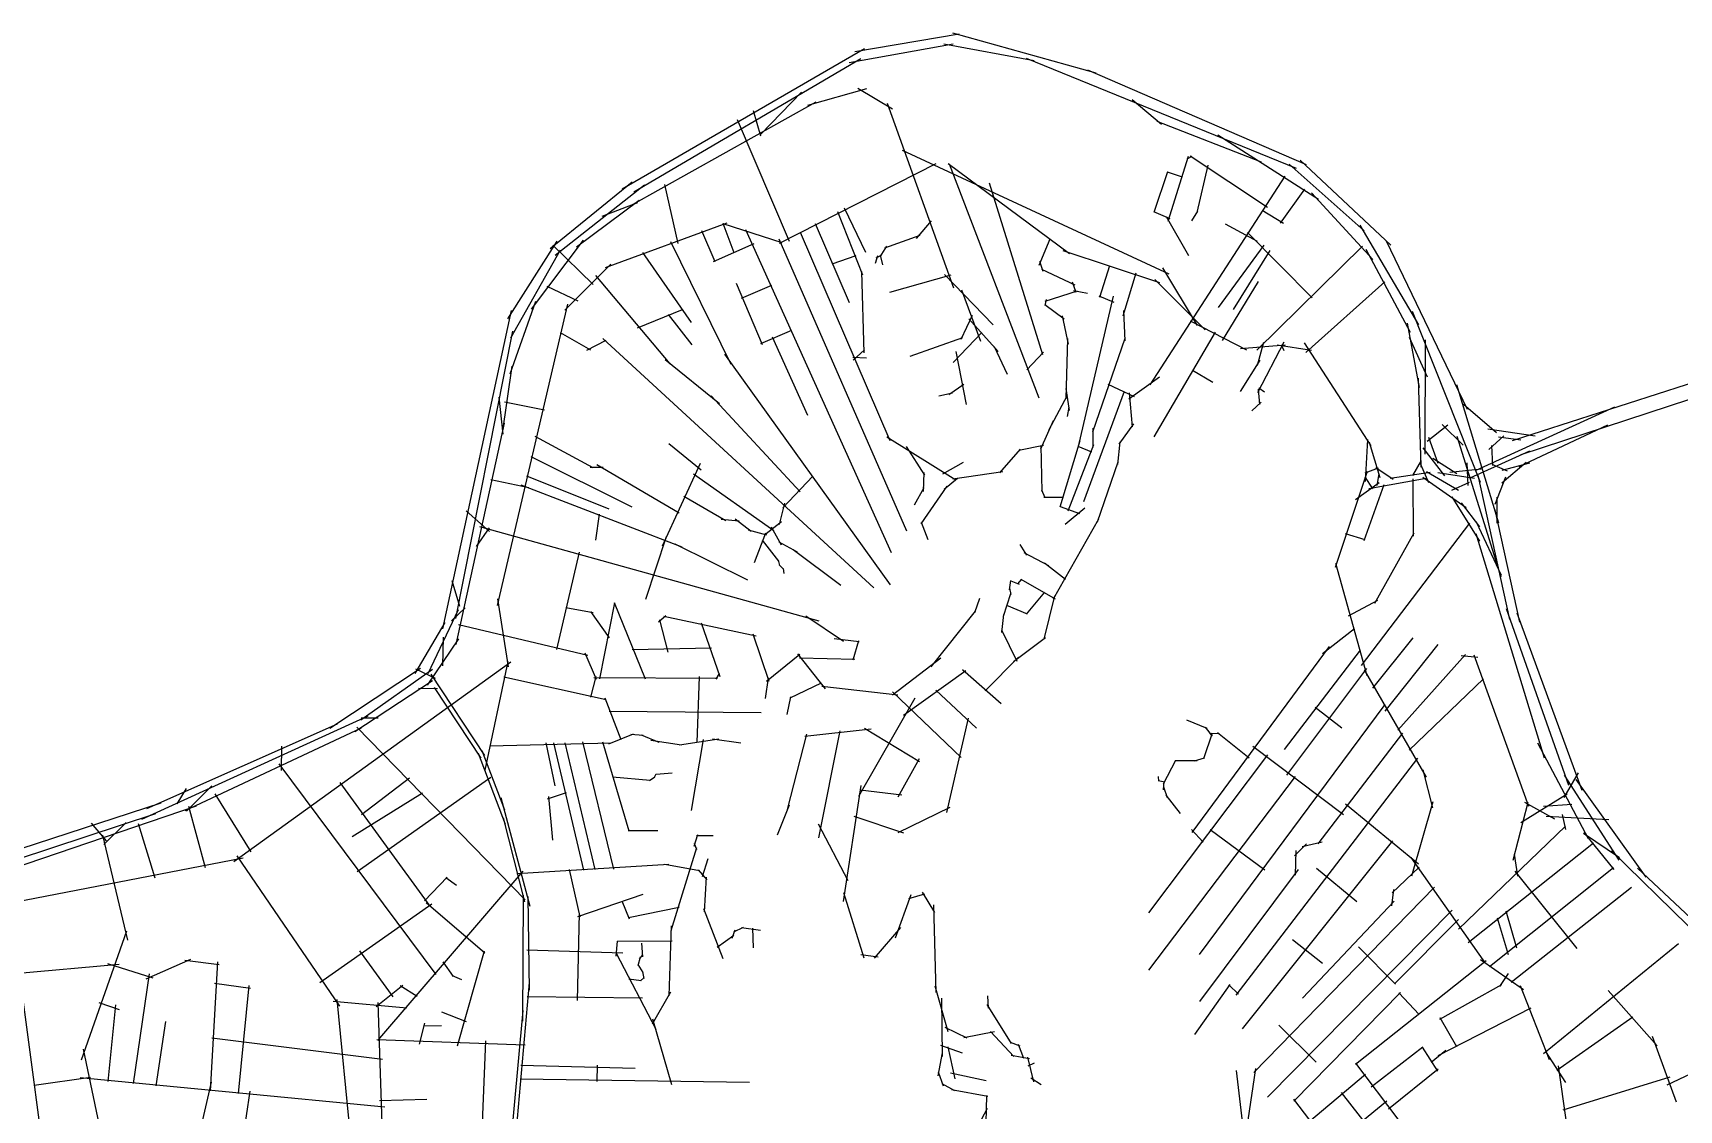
# Model space of a CAD drawing. Header units: inches. Extents: x 723427 to 759408, y 6910722 to 6968430.
# Drawn here: x 741542 to 744859, y 6945670 to 6947840 of the extents above; entities that cross this region are included whole.
import ezdxf

# ---------------------------------------------------------------- set-up
doc = ezdxf.new("R2010")
doc.units = ezdxf.units.IN
doc.header["$MEASUREMENT"] = 0

msp = doc.modelspace()

# ---------------------------------------------------------------- linework, layer by layer
for points in [[(743198.3, 6947802.7), (743408.7, 6947838.3)], [(743394.9, 6947840), (743683.5, 6947759.8)], [(742729.3, 6947525.9), (743217.9, 6947808.9)], [(743186.8, 6947780.5), (743396.5, 6947818.3)], [(743377.5, 6947818.3), (743559.8, 6947784.1)], [(742753.3, 6947519.6), (743210.3, 6947788.6)], [(743543.5, 6947789.2), (744087.1, 6947567.4)], [(743667, 6947765.6), (744107.7, 6947575.1)], [(743103.5, 6947694.7), (743222.3, 6947728.3)], [(743204, 6947728.6), (743274.4, 6947686.8)], [(742745.4, 6947491.7), (743120.6, 6947701)], [(743008.7, 6947635.8), (743090.6, 6947720.6)], [(743263.5, 6947698.1), (743397.2, 6947326.3)], [(743757.2, 6947705.8), (743816.1, 6947656.3)], [(742961, 6947665.6), (743065.7, 6947420.6)], [(742993.5, 6947683.9), (743007.9, 6947632.8)], [(743806.6, 6947662), (744016.6, 6947580.5)], [(743929.8, 6947634.4), (744132.6, 6947505)], [(743293.7, 6947603.9), (743830.7, 6947354.8)], [(743829.5, 6947460.8), (743870.2, 6947591.6)], [(743867.7, 6947586.4), (743877.7, 6947591.3)], [(743874, 6947592.1), (744029.6, 6947488.9)], [(743046.3, 6947416.3), (743362.1, 6947576.6)], [(743386.2, 6947576.7), (743630.8, 6947395.4)], [(743388.5, 6947576.2), (743569, 6947104.5)], [(743801.3, 6947478.8), (743828.5, 6947561)], [(743827.8, 6947560.1), (743857.9, 6947550.1)], [(743888.2, 6947478.4), (743909.8, 6947573.3)], [(744073.1, 6947575.8), (744224.6, 6947441.1)], [(744095.2, 6947583.4), (744278.2, 6947412.3)], [(742584.6, 6947405.3), (742749.3, 6947539.9)], [(742594.3, 6947391.9), (742774.4, 6947534.1)], [(742814.8, 6947534.8), (742841.9, 6947415.8)], [(743468.9, 6947538), (743576.6, 6947191.9)], [(743793.1, 6947130.8), (744065.3, 6947551.1)], [(744055.8, 6947456.8), (744105.1, 6947524.9)], [(742637.5, 6947408.7), (742763.9, 6947503.3)], [(742689.2, 6947471), (742760.9, 6947498.5)], [(744118.4, 6947517.6), (744241.8, 6947383.3)], [(743163, 6947479.8), (743213.7, 6947352.2)], [(743176.9, 6947487.3), (743219.6, 6947398)], [(743322.2, 6947425.9), (743352.4, 6947461.4)], [(743800.1, 6947480.2), (743832.6, 6947466)], [(743825.7, 6947469.8), (743870.2, 6947391.2)], [(743877.3, 6947461), (743889.5, 6947481.1)], [(744019, 6947483.1), (744061.6, 6947456.4)], [(742695.6, 6947367.1), (742940.9, 6947457.6)], [(742889.5, 6947441.9), (742916.2, 6947379.1)], [(742932.1, 6947455.8), (743051.2, 6947417.4)], [(742932.4, 6947456.6), (742954.4, 6947397.6)], [(742977.9, 6947443.6), (743271.6, 6946792.7)], [(743088.3, 6947438.3), (743268.6, 6947018.7)], [(743118.4, 6947455.9), (743187.1, 6947296.7)], [(743258.9, 6947407.2), (743330, 6947432.4)], [(743944.3, 6947455.4), (744008.7, 6947420.4)], [(743989, 6947437.8), (744119.8, 6947306.3)], [(744215.8, 6947452.4), (744333.9, 6947251.9)], [(742499, 6947263.6), (742598.7, 6947420.6)], [(742505, 6947225.9), (742605, 6947403.2)], [(742546.9, 6947283.3), (742651.4, 6947422.2)], [(742589.7, 6947412.1), (742671.2, 6947333)], [(742770.7, 6947397.4), (742868.6, 6947256.3)], [(742826.7, 6947419.6), (742948.7, 6947172.2)], [(742913.3, 6947379.5), (742995.5, 6947415.7)], [(743044.9, 6947424.8), (743302.1, 6946836.8)], [(743249.4, 6947388.8), (743262.7, 6947410.1)], [(743569.6, 6947371.8), (743591.7, 6947425.2)], [(743617, 6947401.7), (743812.3, 6947337.4)], [(743930.6, 6947286.6), (744023.2, 6947412.6)], [(743961.3, 6947283), (744034.7, 6947401.7)], [(744008.1, 6947200.7), (744220.8, 6947410.2)], [(744227.5, 6947404.1), (744316.8, 6947237.1)], [(744268.8, 6947421.1), (744431.7, 6947081.6)], [(742613.8, 6947281.4), (742706.7, 6947373.9)], [(743152.3, 6947374.5), (743200.7, 6947391.6)], [(743240.1, 6947376.3), (743244.6, 6947391.6)], [(743241.1, 6947386.7), (743252, 6947391.9)], [(743249, 6947392), (743254.3, 6947372.4)], [(743570.5, 6947379.9), (743577.2, 6947360.1)], [(743574.2, 6947364.2), (743641.3, 6947332.7)], [(743691.7, 6947307.3), (743712.1, 6947371.6)], [(743818.2, 6947366.7), (743887.8, 6947250.6)], [(742577.8, 6947329.8), (742640.3, 6947300.2)], [(742675.5, 6947351.3), (742825.6, 6947172.9)], [(742959, 6947335.5), (743011.7, 6947212.2)], [(742970, 6947305.2), (743031.1, 6947331.5)], [(743211.8, 6947358.9), (743216.3, 6947195.3)], [(743269, 6947317.9), (743392.6, 6947352.7)], [(743378.9, 6947353.4), (743476.9, 6947251.9)], [(743636.2, 6947338.1), (743643.8, 6947317.7)], [(743738.7, 6947269.6), (743765.2, 6947356.5)], [(743802.5, 6947343.3), (743904.1, 6947242)], [(743939.1, 6947220.2), (744011.8, 6947338.9)], [(744106.6, 6947195.8), (744265.9, 6947338.7)], [(742478.2, 6946686.3), (742619.9, 6947293.3)], [(742504.1, 6947153.1), (742555.5, 6947299.4)], [(743412.9, 6947322.2), (743451.4, 6947218.7)], [(743581, 6947292.7), (743620.3, 6947263.6)], [(743581.5, 6947299.2), (743646.9, 6947320.3)], [(743581.7, 6947290.8), (743584.6, 6947302.6)], [(743638.8, 6947320.9), (743667.3, 6947315.8)], [(743648.2, 6947003.8), (743719.4, 6947309.8)], [(743690, 6947310.1), (743719.7, 6947297.5)], [(742368.2, 6946639.2), (742506.6, 6947280.5)], [(742760.6, 6947245.8), (742851.2, 6947282.9)], [(742822.2, 6947272.4), (742870.1, 6947211.7)], [(743412.7, 6947222.6), (743435.3, 6947271)], [(743427.6, 6947264), (743486.8, 6947197.9)], [(743616, 6947269.9), (743628.2, 6947212.8)], [(743739.6, 6947280.7), (743742.5, 6947219.7)], [(743873.6, 6947259.7), (743987.5, 6947201.3)], [(744320.8, 6947279.4), (744458.1, 6946934.5)], [(744523.2, 6947018.6), (745341.3, 6947282.2)], [(742394.6, 6946660.3), (742509.3, 6947238.9)], [(742604.3, 6947236.1), (742665.4, 6947201.1)], [(743008.6, 6947214.2), (743071.5, 6947240.9)], [(743032, 6947227.4), (743103.1, 6947069.7)], [(743309.8, 6947188.3), (743415.8, 6947226.5)], [(743396.2, 6947175.7), (743454.3, 6947236.5)], [(743801.6, 6947025.8), (743924.9, 6947237.3)], [(744310.9, 6947255.2), (744335.2, 6947125.6)], [(744314.7, 6947226.6), (744351, 6947146.9)], [(744540.9, 6946990.5), (745306, 6947241.5)], [(742658.1, 6947200.6), (742697.1, 6947220.8)], [(742690.4, 6947224), (743236.7, 6946721.8)], [(743194.8, 6947180.6), (743217.6, 6947201.1)], [(743401.5, 6947198.3), (743422.5, 6947091.2)], [(743479, 6947207.8), (743505.2, 6947152.6)], [(743545, 6947161.1), (743578.5, 6947196.8)], [(743624.2, 6947102.4), (743627.2, 6947224.1)], [(743677.8, 6947036.1), (743743.2, 6947224.8)], [(743975.5, 6947204.4), (744065.3, 6947211.5)], [(744009.3, 6947170.8), (744021.9, 6947217.1)], [(744010.2, 6947115.1), (744063.1, 6947217.5)], [(744049, 6947211.6), (744118.1, 6947201)], [(744057.1, 6947211.5), (744062.5, 6947200.3)], [(744103.5, 6947215.8), (744238.1, 6947007.7)], [(744347.1, 6946991), (744347.8, 6947221.3)], [(742488.4, 6947033.2), (742508.1, 6947168.8)], [(742816.3, 6947181.8), (742925.8, 6947093.2)], [(742935.7, 6947192.4), (743269.2, 6946728.1)], [(743194.5, 6947186.9), (743221.5, 6947185.1)], [(743878.4, 6947160.2), (743919.6, 6947136.3)], [(743975.2, 6947117.3), (744014.6, 6947180.9)], [(743387.7, 6947111.5), (743417.9, 6947132.4)], [(743708, 6947132.1), (743760.8, 6947107.4)], [(743750.4, 6947102.5), (743812.3, 6947147.1)], [(744333, 6947144.5), (744338.5, 6946965.3)], [(744410.3, 6947131.6), (744494.8, 6946852.6)], [(742480.7, 6947105.8), (742489.4, 6947031.2)], [(742492.3, 6947096.3), (742573.3, 6947080.3)], [(742908.7, 6947108.9), (743088.4, 6946915.2)], [(743367.4, 6947108.8), (743394.8, 6947114.6)], [(743589.3, 6947039.7), (743626.5, 6947110.2)], [(743623.3, 6947123.6), (743629.9, 6947078.9)], [(743659.9, 6946896), (743741.8, 6947118.3)], [(743750.9, 6947114.6), (743757.2, 6947046.3)], [(743998, 6947078.4), (744016.6, 6947096)], [(744010.6, 6947121.9), (744013.7, 6947091.4)], [(744011.9, 6947125), (744023.5, 6947116.7)], [(743626.8, 6947067), (743629.8, 6947085.6)], [(744424.5, 6947091.9), (744491.2, 6947034.8)], [(744450, 6946958.6), (744729.7, 6947086.8)], [(742395, 6946607.4), (742492.1, 6947053.3)], [(743572.9, 6947001.6), (743598.8, 6947059)], [(743678.6, 6947005.6), (743678.6, 6947043.3)], [(743730.9, 6947011.4), (743760.1, 6947052.6)], [(744351.3, 6947017.3), (744392.6, 6947050.4)], [(744381.7, 6947051.1), (744423.9, 6947009)], [(744473.4, 6947042.2), (744569.1, 6947028.1)], [(744475.3, 6947000.5), (744505.6, 6947028.1)], [(744536.5, 6946966.2), (744715.2, 6947050.1)], [(742553.8, 6947027.2), (742670.1, 6946964)], [(742823.6, 6947012.4), (742888.6, 6946959.4)], [(743263, 6947026), (743401.6, 6946939.7)], [(743301.4, 6947006.3), (743338.7, 6946949.1)], [(743490.6, 6946953.6), (743532, 6947001.4)], [(743528.7, 6946999.1), (743578.2, 6947009)], [(743573.2, 6947008.3), (743575.3, 6946915.9)], [(743612, 6946885.1), (743651.9, 6947018.8)], [(743628.1, 6946876.9), (743679.8, 6947010.5)], [(743647.7, 6947007.3), (743675.3, 6946996)], [(743728.3, 6946970.6), (743732.5, 6947015.9)], [(744227.2, 6946936), (744231.9, 6947020.6)], [(744234.2, 6947015.5), (744256.1, 6946944.2)], [(744342.5, 6947004.1), (744386, 6946947.3)], [(744354, 6947025.2), (744373, 6946972.8)], [(744410.8, 6947027.2), (744500, 6946744.1)], [(744438.2, 6946943.4), (744558.3, 6946997.6)], [(744481, 6947008.7), (744482.7, 6946968)], [(744495.2, 6947026.1), (744539.8, 6947020)], [(742545.7, 6946986.7), (742749, 6946885.2)], [(742665.2, 6946964.8), (742691.1, 6946964.8)], [(742678.4, 6946970.2), (742844.6, 6946872.7)], [(742810.5, 6946806.2), (742887.2, 6946973)], [(743375.8, 6946951.5), (743417.2, 6946974.8)], [(743687, 6946855.1), (743728.8, 6946975.5)], [(744226.7, 6946953.4), (744253, 6946963.3)], [(744248.1, 6946964.6), (744282.6, 6946941)], [(744322.7, 6946947.9), (744339.7, 6946978.6)], [(744338, 6946971.3), (744354, 6946934)], [(744362.8, 6946983.3), (744411, 6946952.5)], [(744396.8, 6946955.2), (744460.1, 6946961.9)], [(744431.3, 6946973.6), (744432.9, 6946927.9)], [(744481.4, 6946970.9), (744512.6, 6946957.7)], [(744501.6, 6946933.7), (744551, 6946975.2)], [(744502.2, 6946958.6), (744558.1, 6946973.9)], [(742465.1, 6946940.1), (742541.2, 6946924.1)], [(742525.1, 6946929.1), (742849.9, 6946804.6)], [(742536.8, 6946947.3), (742702.8, 6946881)], [(742873.3, 6946951.4), (743034.8, 6946837.3)], [(743053.5, 6946883.2), (743113.9, 6946946.8)], [(743336.3, 6946915.8), (743337.7, 6946953.9)], [(743378.3, 6946920.4), (743405.3, 6946943.1)], [(743396, 6946941.3), (743496.5, 6946956.3)], [(744166.6, 6946763.3), (744231.3, 6946957.2)], [(744207, 6946899.8), (744254.9, 6946933.8)], [(744224.2, 6946817.4), (744264.9, 6946930.1)], [(744225.4, 6946945.3), (744241, 6946921)], [(744233.8, 6946921.8), (744349.1, 6946942.7)], [(744250.8, 6946928), (744254.9, 6946951.8)], [(744276.9, 6946943), (744357.4, 6946954.9)], [(744322.5, 6946941.5), (744323, 6946826)], [(744342.6, 6946944.8), (744430.1, 6946883.4)], [(744350, 6946956), (744414.1, 6946918.8)], [(744372.5, 6946954.4), (744446.8, 6946943.1)], [(744401.3, 6946918.3), (744436.7, 6946934.7)], [(744453.2, 6946948.9), (744516.9, 6946657.8)], [(744488.3, 6946890.3), (744509.6, 6946945.5)], [(742853.5, 6946906.6), (742938.5, 6946857.6)], [(743318.6, 6946889), (743337.9, 6946924.3)], [(743331.8, 6946850.5), (743384.1, 6946927)], [(743574.5, 6946919.2), (743581.1, 6946904.1)], [(743578.9, 6946904.7), (743618.6, 6946904.7)], [(744401.2, 6946905.4), (744456.6, 6946815.6)], [(744491.5, 6946904.4), (744491.8, 6946852.2)], [(742415.4, 6946877.2), (742461.9, 6946835.4)], [(742676.1, 6946817.9), (742683.6, 6946870.1)], [(743046.3, 6946849.3), (743057.5, 6946892.1)], [(743612, 6946886), (743650.8, 6946871.3)], [(743622.3, 6946849.8), (743661.6, 6946883.1)], [(744419.6, 6946893), (744456.6, 6946844.9)], [(744487.5, 6946878.7), (744537, 6946652.7)], [(742435.9, 6946805.3), (742461.9, 6946842.7)], [(742442.2, 6946845.4), (743125.6, 6946655.4)], [(742929, 6946860.5), (742965.5, 6946857.1)], [(742957.3, 6946861.1), (742989.1, 6946835.9)], [(742983.5, 6946838.7), (743020.1, 6946828.7)], [(742996.2, 6946772.7), (743018.7, 6946832.9)], [(743016, 6946828.6), (743050.2, 6946855.5)], [(743029.6, 6946844.5), (743049.6, 6946808.6)], [(743332.2, 6946854.2), (743345.1, 6946819.4)], [(743598.6, 6946699.6), (743689.5, 6946860.7)], [(744186, 6946831.6), (744225.5, 6946818.9)], [(744218.9, 6946565.3), (744437.1, 6946852.4)], [(744245.7, 6946690.9), (744325.3, 6946832.7)], [(744449.1, 6946831.4), (744587, 6946379.4)], [(744450, 6946855.1), (744500.4, 6946747.5)], [(742777.3, 6946699), (742818.8, 6946825.4)], [(742835.6, 6946810.6), (742982.1, 6946738.1)], [(743011.3, 6946818.2), (743044.6, 6946775.5)], [(743044.8, 6946814.7), (743081.9, 6946794.2)], [(743074.3, 6946798.8), (743170.1, 6946727)], [(743530.6, 6946809.1), (743544.1, 6946787.4)], [(742597.7, 6946597.8), (742643.6, 6946793.4)], [(743043.9, 6946777.5), (743046.3, 6946766.7)], [(743045.6, 6946768.1), (743054.6, 6946759.3)], [(743538.7, 6946792.9), (743588.6, 6946766.7)], [(743580.6, 6946772.2), (743622.6, 6946739)], [(744166.9, 6946771.6), (744229.8, 6946545.2)], [(742386.5, 6946736.7), (742401.9, 6946684.9)], [(743053.6, 6946760.7), (743055.2, 6946751)], [(743509.9, 6946717.7), (743512.6, 6946736.4)], [(743512.2, 6946735.7), (743529, 6946729.4)], [(743526.7, 6946729.7), (743534.4, 6946739.5)], [(743532.9, 6946739.6), (743601.9, 6946699.9)], [(742478, 6946699.4), (742499.6, 6946562.6)], [(743439.9, 6946671.8), (743450.4, 6946700.7)], [(743497.6, 6946664.9), (743512.8, 6946710.4)], [(743509.7, 6946720.9), (743512.5, 6946708.4)], [(743544.4, 6946668.9), (743580.8, 6946713.1)], [(743579.5, 6946618.2), (743601, 6946705.5)], [(744192.7, 6946665.5), (744252.1, 6946697)], [(742338.8, 6946549.2), (742400, 6946678.4)], [(742385.9, 6946655.6), (742413.3, 6946681.5)], [(742616, 6946682.4), (742671, 6946672.3)], [(742666, 6946674.2), (742703, 6946621.3)], [(742684.5, 6946538.7), (742714.5, 6946691.8)], [(742713.3, 6946692.2), (742776.1, 6946538.3)], [(742802.8, 6946653.2), (742817.3, 6946665.8)], [(742813.1, 6946664.7), (742999.5, 6946625)], [(743099.5, 6946665.4), (743175.3, 6946614.4)], [(743352.1, 6946562.5), (743441.2, 6946674.6)], [(743494.4, 6946631.9), (743498.4, 6946668.4)], [(743503.6, 6946687), (743545.1, 6946669.3)], [(744510.6, 6946680.3), (744636, 6946324.5)], [(744531.7, 6946671.4), (744662.9, 6946314)], [(742312.5, 6946549.1), (742373.1, 6946652)], [(742399.8, 6946647.7), (742660.1, 6946586.4)], [(742804.6, 6946657.1), (742821.5, 6946592.5)], [(742888.6, 6946651.2), (742926, 6946543.1)], [(743494, 6946637.5), (743524.5, 6946573.9)], [(744140.7, 6946589.6), (744204.9, 6946639.9)], [(742337.2, 6946525.7), (742400.7, 6946619)], [(742368.5, 6946564.6), (742369.8, 6946622.1)], [(742749.8, 6946597.5), (742909.6, 6946601)], [(742992.7, 6946629.2), (743024.8, 6946533.5)], [(743156.7, 6946619.8), (743206.8, 6946613.8)], [(743194.6, 6946576.8), (743206.3, 6946615.4)], [(743518.1, 6946573.5), (743582.1, 6946621.6)], [(743877.6, 6946228.6), (744154.5, 6946603.5)], [(744241.7, 6946519.9), (744323.4, 6946621.3)], [(744266.6, 6946473.3), (744373.3, 6946607.6)], [(741946.9, 6946170.2), (742505.1, 6946572.8)], [(742453.7, 6946354.4), (742499.9, 6946573.6)], [(742654.2, 6946590.7), (742677.2, 6946538)], [(743020.2, 6946533.7), (743087.5, 6946588.5)], [(743082.5, 6946589.1), (743138.8, 6946518.2)], [(743086.6, 6946580.7), (743198.2, 6946578.2)], [(743274, 6946506), (743371.2, 6946581.1)], [(743461, 6946514.4), (743527.8, 6946581.8)], [(744063.7, 6946396.3), (744217.1, 6946596.1)], [(744292.1, 6946435), (744428.6, 6946587.5)], [(744419.8, 6946585.7), (744453.6, 6946582)], [(744445.2, 6946586.8), (744555.5, 6946281.9)], [(742140.2, 6946438.8), (742323.4, 6946560)], [(742190.8, 6946432.3), (742347.4, 6946535.1)], [(742203.3, 6946455.7), (742347.5, 6946558.2)], [(742313, 6946558.6), (742352.9, 6946539.7)], [(742344.3, 6946547.8), (742452, 6946384.1)], [(742491.1, 6946542.6), (742697, 6946497.1)], [(742666.5, 6946501.6), (742677, 6946543.4)], [(742672.6, 6946541.2), (742921.7, 6946540.1)], [(742880.7, 6946409.9), (742885.6, 6946543)], [(742918.6, 6946538.1), (742925.8, 6946549.2)], [(743018.2, 6946498.8), (743024.4, 6946540.4)], [(743067.9, 6946500.4), (743130.9, 6946530.1)], [(743296.2, 6946465.1), (743421.8, 6946555.5)], [(743414.9, 6946557.2), (743493, 6946488.6)], [(744068.3, 6946344.3), (744229.9, 6946559.5)], [(744224.7, 6946556.8), (744349, 6946340.5)], [(744315.2, 6946394.8), (744465, 6946538.5)], [(742319.5, 6946519.5), (742357.5, 6946519)], [(742350.8, 6946521.3), (742445, 6946378.4)], [(742694.8, 6946500.2), (742726.9, 6946416)], [(743062.1, 6946466.5), (743069.5, 6946501.9)], [(743131.6, 6946523.4), (743285.1, 6946506.5)], [(743206, 6946301.9), (743319.6, 6946500.4)], [(743274.4, 6946512.5), (743412.2, 6946379.8)], [(743361.2, 6946515.3), (743443.6, 6946439)], [(741761.7, 6946255.8), (742217.7, 6946464.1)], [(742703.5, 6946473.2), (743009.3, 6946470.3)], [(743892.5, 6945983.1), (744266.6, 6946486.6)], [(744125.8, 6946481.5), (744179.4, 6946439.9)], [(741772, 6946277.4), (742156.1, 6946448.1)], [(741849.1, 6946273.4), (742204.2, 6946439.6)], [(742194.7, 6946441.2), (742534.1, 6946093.2)], [(742203.9, 6946459.8), (742237.7, 6946459.9)], [(743097.5, 6946423.1), (743231.2, 6946438)], [(743125.8, 6946217.8), (743168.6, 6946433.6)], [(743217.7, 6946438.9), (743328.3, 6946371.8)], [(743383.6, 6946269.4), (743427.4, 6946459.1)], [(743866.2, 6946455.6), (743907.5, 6946439.3)], [(743904.3, 6946441.4), (743918.4, 6946423.2)], [(742043, 6946353.9), (742043.6, 6946402.8)], [(742462.8, 6946403.4), (742707.3, 6946409.3)], [(742575.9, 6946409.4), (742593.9, 6946323.2)], [(742591.3, 6946409.4), (742651.4, 6946153.2)], [(742613.9, 6946409.2), (742674.3, 6946154.5)], [(742649.5, 6946411.4), (742711.8, 6946155.2)], [(742690.2, 6946411.3), (742742.9, 6946232.1)], [(742702.5, 6946407.8), (742752.1, 6946427.5)], [(742747, 6946426.7), (742772.1, 6946424.7)], [(742768.1, 6946425.8), (742803.6, 6946411)], [(742787.2, 6946415), (742848.7, 6946405.6)], [(742844.8, 6946405.7), (742924.4, 6946417.3)], [(742869, 6946273), (742893.1, 6946415.9)], [(742911.5, 6946417.9), (742968.4, 6946409.2)], [(743062.9, 6946274.9), (743101.2, 6946427)], [(743901.2, 6946377.8), (743919, 6946429.5)], [(743912.9, 6946428.3), (743931.8, 6946429)], [(743928.9, 6946430.1), (743992.9, 6946379.5)], [(744000.4, 6946402.9), (744182.8, 6946264.8)], [(744131.4, 6946206), (744302.5, 6946429)], [(744573.8, 6946409.6), (744675.4, 6946217)], [(742037.6, 6946367.4), (742353.8, 6945942.4)], [(742439.6, 6946388.6), (742493.9, 6946245.9)], [(742446.6, 6946394.1), (742492.6, 6946274.7)], [(743285.8, 6946300.4), (743328.5, 6946378.2)], [(743790.8, 6946067.1), (744030.4, 6946385)], [(743820.2, 6946326.9), (743845, 6946374.3)], [(743843.3, 6946373.9), (743887.7, 6946373.9)], [(743882.5, 6946373), (743902.6, 6946379.4)], [(743966.4, 6945901.2), (744332.5, 6946378.6)], [(742195.3, 6946150.3), (742464.8, 6946340)], [(742204.3, 6946264.9), (742300.7, 6946338.7)], [(742710.3, 6946341.3), (742785.9, 6946334.1)], [(742784.5, 6946333.9), (742795, 6946340.7)], [(742794.5, 6946340), (742798.2, 6946346.9)], [(742797.7, 6946346.6), (742830.5, 6946349)], [(743790.7, 6945951.2), (744086, 6946341.8)], [(743809.2, 6946342), (743810, 6946332.2)], [(743809.4, 6946333.4), (743822.8, 6946330.9)], [(743820.3, 6946315.1), (743821.6, 6946331.9)], [(744342.4, 6946355.4), (744362.1, 6946278.4)], [(744627.3, 6946299.4), (744656.2, 6946348.9)], [(744627.4, 6946344.2), (744737.3, 6946173.4)], [(744650.7, 6946335.4), (744791.7, 6946138.6)], [(741833.2, 6946286.7), (741851.8, 6946317.4)], [(741851.5, 6946271.7), (741902.9, 6946322.8)], [(741909.1, 6946307), (741981.7, 6946189.8)], [(742160.9, 6946329.9), (742341.8, 6946080.4)], [(742185.6, 6946220.8), (742327.5, 6946308.7)], [(742484.9, 6946299.2), (742543.5, 6946080.2)], [(742579, 6946296.7), (742617.3, 6946309.7)], [(742581, 6946301.4), (742589.2, 6946213.2)], [(743175.1, 6946090), (743211.2, 6946323.5)], [(743208.7, 6946314.9), (743293.2, 6946305)], [(743819.8, 6946320.6), (743827.5, 6946299.2)], [(743824.9, 6946304.2), (743853.4, 6946267.4)], [(744539.8, 6946248.9), (744633.6, 6946306.7)], [(740672.3, 6945898.7), (741789.8, 6946266.8)], [(740702.7, 6945930.6), (741800.9, 6946288.4)], [(740845.6, 6945933.4), (741872, 6946282.9)], [(741855.8, 6946281.8), (741889.5, 6946158.2)], [(743042.2, 6946224.1), (743066.5, 6946284.5)], [(743285.7, 6946229.1), (743390.5, 6946279.9)], [(744186.6, 6946286.3), (744333.9, 6946165.8)], [(744320.6, 6946141.4), (744363.6, 6946291.1)], [(744524.7, 6946173), (744554.7, 6946290.1)], [(744547.4, 6946289.8), (744607.7, 6946256.3)], [(744585.7, 6946281.7), (744642.5, 6946286.2)], [(744623.6, 6946265), (744629.7, 6946234.7)], [(741659.6, 6946247.5), (741690.1, 6946212.3)], [(741685.1, 6946204.4), (741730.3, 6946248.9)], [(741754.5, 6946247.3), (741788.1, 6946137.5)], [(742489.9, 6946258.2), (742532.8, 6946089.1)], [(742741.4, 6946233.2), (742801.4, 6946232.8)], [(743124.6, 6946246), (743183.9, 6946132.2)], [(743195.9, 6946261.8), (743296, 6946228.4)], [(743876.8, 6946235.2), (743899.7, 6946209.5)], [(743914.1, 6946235.1), (744024.2, 6946153.6)], [(744414.2, 6946034.3), (744629.8, 6946241.7)], [(744591, 6946261.6), (744717.1, 6946254.8)], [(741682.7, 6946223.3), (741733.2, 6946012.2)], [(742828.1, 6946031.1), (742879.8, 6946198.4)], [(742874.8, 6946201.4), (742882, 6946224.5)], [(742874.8, 6946207.2), (742879.2, 6946194.6)], [(742879.4, 6946222.6), (742912.8, 6946222.6)], [(743979.1, 6945833.2), (744281.8, 6946212.2)], [(744083.7, 6946182.1), (744108.2, 6946205.7)], [(744099.6, 6946200.7), (744139.9, 6946209.9)], [(744434.1, 6946007.5), (744686.3, 6946208.3)], [(744666.3, 6946227.3), (744738.5, 6946178.6)], [(744667.2, 6946228.8), (744727.4, 6946154.2)], [(741462.4, 6946080.6), (741965.9, 6946178.1)], [(741953.1, 6946182.1), (742159.7, 6945878.6)], [(742517.6, 6946146.4), (742823.2, 6946165.3)], [(742815.3, 6946165.3), (742885.4, 6946152.4)], [(742891.6, 6946140.5), (742902.7, 6946176.5)], [(744085.9, 6946142.8), (744087.5, 6946192.3)], [(744318.4, 6946178.5), (744468.2, 6945965.7)], [(744526.4, 6946185.5), (744533.5, 6946141.1)], [(744722.9, 6946192), (745183.9, 6945740.6)], [(742237, 6945810), (742530, 6946150.8)], [(742331.2, 6946091), (742376.7, 6946138.9)], [(742373.9, 6946138), (742395.4, 6946122.8)], [(742622.9, 6946154.6), (742644.5, 6946058.7)], [(742882.7, 6946153.6), (742899.9, 6946133.3)], [(742895.3, 6946068.9), (742899.1, 6946138.9)], [(743893.1, 6945888.6), (744092, 6946154.1)], [(744128.3, 6946156.8), (744209.5, 6946090.1)], [(744281, 6946107.3), (744335.3, 6946159.3)], [(744476.9, 6945958.9), (744726.9, 6946158)], [(744527.9, 6946151.2), (744652.9, 6945995.2)], [(744775.3, 6946156.7), (745173.2, 6945783.2)], [(742529.2, 6945848.4), (742530.9, 6946102.3)], [(742539.6, 6946100.1), (742541.8, 6945911.1)], [(742640.1, 6946059.4), (742771.6, 6946104.4)], [(743175.4, 6946108.1), (743216.1, 6945976.6)], [(743280.3, 6946016.6), (743311.4, 6946104.2)], [(743307.3, 6946095.6), (743339.4, 6946105.1)], [(743333.7, 6946108.4), (743358.8, 6946067.8)], [(744002.1, 6945745.1), (744365.9, 6946118.4)], [(744279.9, 6946081.1), (744284, 6946114.2)], [(744520.7, 6945927.1), (744762.7, 6946118.9)], [(741495.1, 6946093.6), (741599.4, 6945312.2)], [(742120.3, 6945926.6), (742345.8, 6946085)], [(742334.8, 6946087.8), (742452.7, 6945986.2)], [(742639.4, 6945890), (742643.7, 6946066.3)], [(742728.9, 6946091), (742743.9, 6946055.1)], [(742742, 6946057.7), (742844, 6946078.1)], [(742893.6, 6946075.9), (742932.5, 6945974.7)], [(743356.8, 6946083.4), (743361.6, 6945906.7)], [(744029.3, 6945695.6), (744401.8, 6946072.1)], [(744100.4, 6945894.8), (744284.7, 6946090.8)], [(744509.5, 6946070.7), (744531.4, 6945996.7)], [(742824.5, 6945899.5), (742829, 6946040.8)], [(742951, 6946016.1), (742957.4, 6946032.8)], [(742954.3, 6946028.9), (742973.8, 6946037.9)], [(742969.7, 6946037.4), (743008.1, 6946032.1)], [(742991.8, 6946035.9), (742993.4, 6945996.4)], [(743237.8, 6945975.5), (743291.1, 6946037.2)], [(744285.5, 6945923.9), (744414.3, 6946053.4)], [(744492.3, 6946056.7), (744514.2, 6945982.7)], [(741640.5, 6945770.7), (741731.6, 6946030.6)], [(742717.6, 6945979.7), (742720.2, 6946010.2)], [(742719.6, 6946009.8), (742830.3, 6946010.5)], [(742768.3, 6946006), (742770.2, 6945978.4)], [(742921.1, 6945997.5), (742954.6, 6946021.9)], [(744080, 6946013.2), (744140.1, 6945965.6)], [(744585.4, 6945783.8), (744857.9, 6946005.5)], [(741770.3, 6945933.9), (741860.8, 6945973.5)], [(741848.2, 6945971.6), (741917.6, 6945962.7)], [(741900.2, 6945708.3), (741915.1, 6945967.9)], [(742200.2, 6945990.5), (742267.2, 6945897.4)], [(742368.3, 6945968.4), (742389.1, 6945938.8)], [(742397.7, 6945799.2), (742451.8, 6945990.1)], [(742537.6, 6945992.6), (742730.5, 6945986.3)], [(742717.6, 6945985.6), (742797.5, 6945832.7)], [(742761.8, 6945960.7), (742766.5, 6945978.2)], [(742764.4, 6945973.6), (742770.7, 6945981.9)], [(743210.5, 6945983.3), (743245, 6945978)], [(744206.9, 6945762.3), (744470.2, 6945971.2)], [(744213.2, 6945998.5), (744287.7, 6945923.5)], [(744458.8, 6945973.1), (744545.1, 6945912.4)], [(741505.8, 6945944.9), (741715.9, 6945963.4)], [(741692.3, 6945965.2), (741783.8, 6945936.3)], [(741744.8, 6945722.8), (741777, 6945943.8)], [(742386.9, 6945940.8), (742405.7, 6945932.6)], [(742742.8, 6945933.7), (742768.1, 6945930.4)], [(742761.1, 6945962.8), (742770.8, 6945946.9)], [(742766.6, 6945930), (742773.4, 6945936)], [(742770.2, 6945948.4), (742773.1, 6945934.9)], [(744497.9, 6945918.6), (744515.2, 6945944.8)], [(741907.9, 6945925.3), (741980.4, 6945915.3)], [(741956.7, 6945702.6), (741978.3, 6945920.8)], [(742234, 6945878), (742287.9, 6945921)], [(742282.5, 6945920.4), (742316.4, 6945899)], [(742478.4, 6945195.8), (742542.5, 6945926.5)], [(742790.4, 6945843.1), (742827.5, 6945907.7)], [(743359.7, 6945919.9), (743385.7, 6945827.7)], [(743883.4, 6945821.7), (743954.7, 6945922.3)], [(743952, 6945921.8), (743970.9, 6945903)], [(744082.9, 6945687.6), (744297.7, 6945906.7)], [(744294.2, 6945905.7), (744335.2, 6945862)], [(744376.6, 6945852.6), (744501.5, 6945922.5)], [(744538.7, 6945920.4), (744596.8, 6945771.5)], [(744716, 6945910.2), (744814.7, 6945798.7)], [(741675.2, 6945886.4), (741716.4, 6945871.9)], [(741693.7, 6945727.2), (741709.1, 6945881.4)], [(742147.4, 6945889.1), (742295.6, 6945875.4)], [(742154.9, 6945892.3), (742182.5, 6945611.5)], [(742236.9, 6945886.6), (742248.3, 6945560.5)], [(742365.4, 6945867.7), (742415.1, 6945848)], [(742467.8, 6945188.1), (742530, 6945870.5)], [(742537.9, 6945898.5), (742770.6, 6945895.4)], [(743372.6, 6945894.7), (743374.1, 6945777.5)], [(743464.4, 6945882), (743513, 6945803.4)], [(743465.4, 6945899.4), (743466.9, 6945874.6)], [(744373.3, 6945779.6), (744561.1, 6945875.5)], [(741790.5, 6945718.4), (741810.2, 6945847.7)], [(742321, 6945802.6), (742332, 6945844.6)], [(742329.8, 6945839.2), (742365.2, 6945839.9)], [(742790.7, 6945853.7), (742828.7, 6945720.8)], [(743379.7, 6945836.6), (743423.6, 6945814.8)], [(744052.4, 6945840.4), (744127.5, 6945766)], [(744376.6, 6945856.4), (744410.3, 6945797.9)], [(744612.8, 6945749.8), (744765.8, 6945857.2)], [(741902.7, 6945815.3), (742246.5, 6945772)], [(742234.9, 6945811.7), (742534.2, 6945800.7)], [(742445.1, 6945577.4), (742454.8, 6945809)], [(743370.5, 6945800.5), (743414.3, 6945784.9)], [(743417.5, 6945815.9), (743479.6, 6945827.7)], [(743471.6, 6945827.9), (743518.9, 6945777.5)], [(743511, 6945806.1), (743530.4, 6945799.1)], [(743527.4, 6945802.5), (743538.1, 6945773.9)], [(744804.7, 6945818.3), (744852.9, 6945686)], [(741643.3, 6945792.5), (741742.5, 6945321.6)], [(743366.2, 6945738.6), (743374.7, 6945784.9)], [(743385.6, 6945797), (743399.9, 6945732.4)], [(743513, 6945780.2), (743549.9, 6945773.3)], [(743546.1, 6945776.4), (743558.4, 6945726.7)], [(744238.2, 6945716.2), (744342.3, 6945796.7)], [(744340.9, 6945796.6), (744371.8, 6945747.6)], [(744359.1, 6945765.9), (744388.8, 6945790)], [(744589.4, 6945787.6), (744630.2, 6945725.4)], [(744834.7, 6945720.4), (744966.8, 6945782.6)], [(741544.9, 6945719.8), (741658.4, 6945736.1)], [(741637.8, 6945735.2), (742251.1, 6945676.2)], [(742525, 6945760), (742755.9, 6945753.9)], [(742679.3, 6945726.9), (742679.6, 6945760.2)], [(743366.1, 6945746.7), (743376.4, 6945718.7)], [(743390.7, 6945744.9), (743463, 6945728.8)], [(743547.3, 6945758.5), (743560.5, 6945764.7)], [(743552.9, 6945734.3), (743573.3, 6945721)], [(743966.8, 6945749.1), (743978.3, 6945646.8)], [(743990.6, 6945649), (744005.9, 6945753.5)], [(744112.6, 6945646.1), (744227.2, 6945741.8)], [(744207, 6945763.8), (744292.5, 6945651.4)], [(744273.3, 6945672), (744373.5, 6945752.6)], [(744615.2, 6945758.6), (744665, 6945409)], [(744625, 6945670), (744841, 6945736.6)], [(741795.9, 6945263.5), (741902.1, 6945725.6)], [(741965.4, 6945608.2), (741980.1, 6945707.6)], [(742524, 6945732.7), (742985.7, 6945725.6)], [(743373.3, 6945723.1), (743399.3, 6945709.1)], [(743393, 6945711.2), (743466.1, 6945697.4)], [(744177.8, 6945705.2), (744292.7, 6945557.6)], [(742240.7, 6945688.5), (742336, 6945691.3)], [(743391.4, 6945533.4), (743465.4, 6945673.3)], [(743461.9, 6945617), (743464.4, 6945698.8)], [(744081.9, 6945691.5), (744157.1, 6945592.6)], [(744153, 6945592.4), (744270.2, 6945688.3)]]:
    msp.add_lwpolyline(points)

doc.saveas('drawing.dxf')
